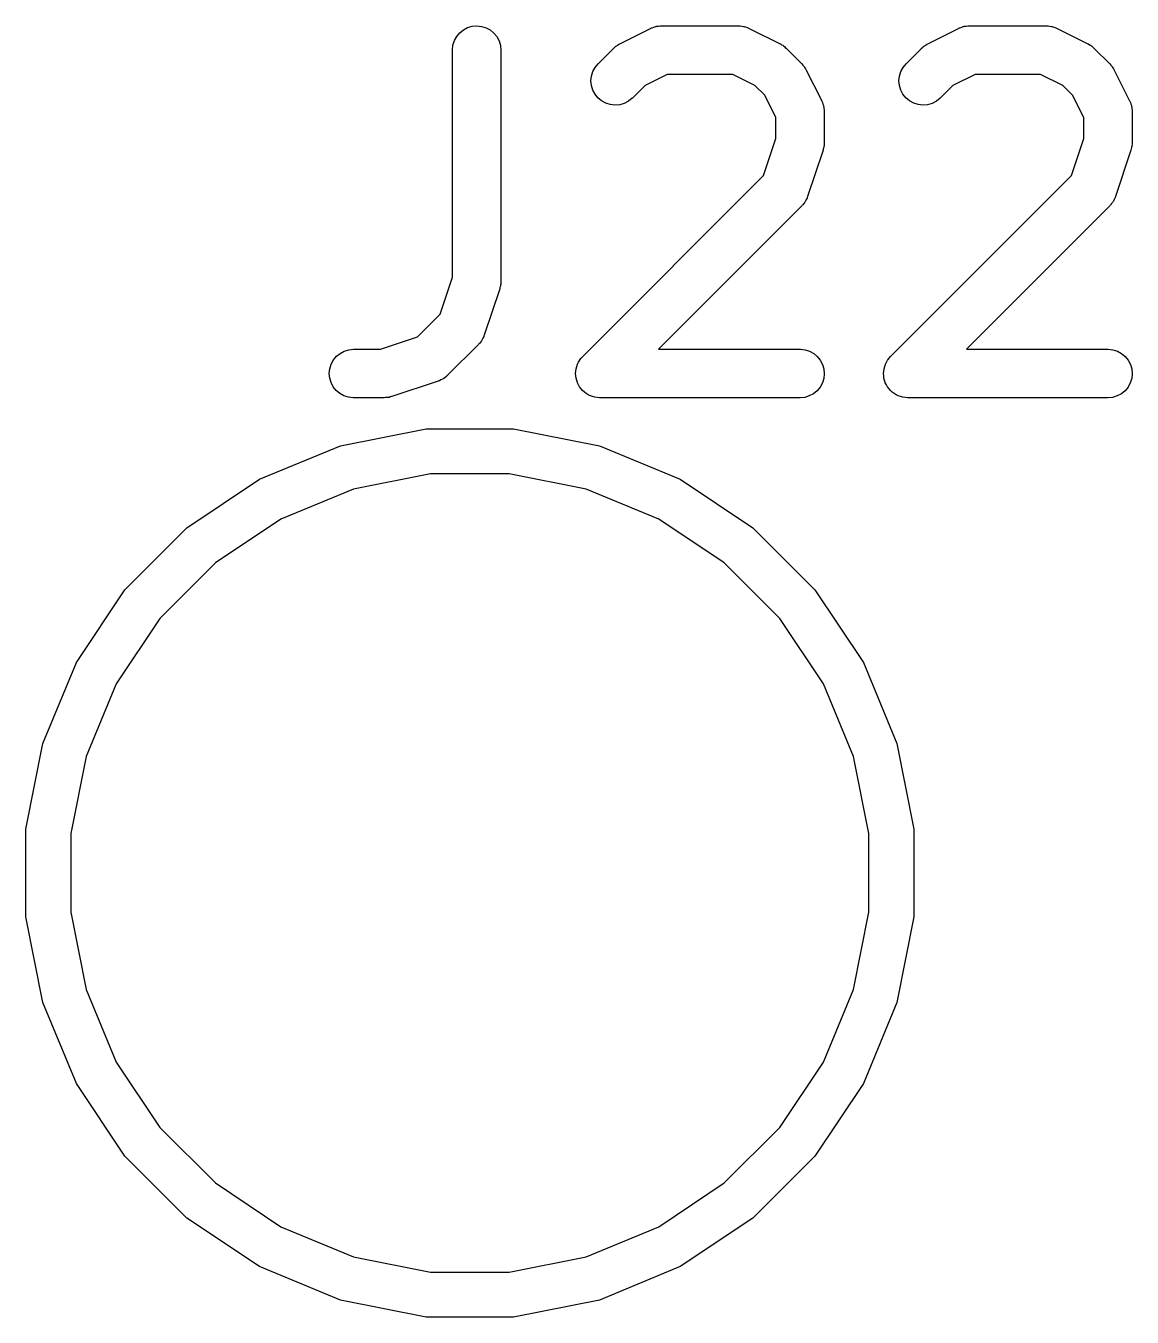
# Model space of a CAD drawing. Extents: x 4.1 to 76.2, y 7.7 to 62.
# Drawn here: x 29.869 to 33.29, y 21.664 to 25.657 of the extents above; entities that cross this region are included whole.
import ezdxf

# ---------------------------------------------------------------- set-up
doc = ezdxf.new("R2010")
doc.units = 0
doc.layers.add('BLACK', color=7, linetype='CONTINUOUS')

msp = doc.modelspace()

# ---------------------------------------------------------------- linework, layer by layer
at = {"layer": 'BLACK', "linetype": 'CONTINUOUS'}
for p, q in [((31.2012, 25.6242), (31.2106, 25.6354)), ((31.2106, 25.6354), (31.222, 25.6446)), ((31.222, 25.6446), (31.235, 25.6514)), ((31.235, 25.6514), (31.249, 25.6555)), ((31.249, 25.6555), (31.2636, 25.6569)), ((31.2636, 25.6569), (31.2781, 25.6553)), ((31.2781, 25.6553), (31.2921, 25.651)), ((31.2921, 25.651), (31.305, 25.644)), ((31.305, 25.644), (31.3163, 25.6347)), ((31.3163, 25.6347), (31.3255, 25.6234)), ((31.7057, 25.6013), (31.8009, 25.6489)), ((31.8009, 25.6489), (31.8019, 25.6494)), ((31.8019, 25.6494), (31.804, 25.6502)), ((31.804, 25.6502), (31.8059, 25.6512)), ((31.8059, 25.6512), (31.8108, 25.6527)), ((31.8108, 25.6527), (31.8156, 25.6544)), ((31.8156, 25.6544), (31.8178, 25.6548)), ((31.8178, 25.6548), (31.8199, 25.6554)), ((31.8199, 25.6554), (31.825, 25.6559)), ((31.825, 25.6559), (31.8301, 25.6567)), ((31.8301, 25.6567), (31.8323, 25.6566)), ((31.8323, 25.6566), (31.8345, 25.6569)), ((31.8345, 25.6569), (32.0726, 25.6569)), ((32.0726, 25.6569), (32.0736, 25.6569)), ((32.0736, 25.6569), (32.0758, 25.6566)), ((32.0758, 25.6566), (32.078, 25.6567)), ((32.078, 25.6567), (32.0831, 25.6558)), ((32.0831, 25.6558), (32.0882, 25.6552)), ((32.0882, 25.6552), (32.0903, 25.6546)), ((32.0903, 25.6546), (32.0925, 25.6542)), ((32.0925, 25.6542), (32.0973, 25.6523)), ((32.0973, 25.6523), (32.1021, 25.6508)), ((32.1021, 25.6508), (32.1041, 25.6497)), ((32.1041, 25.6497), (32.1061, 25.6489)), ((32.1061, 25.6489), (32.2014, 25.6013)), ((32.6581, 25.6013), (32.7533, 25.6489)), ((32.7533, 25.6489), (32.7543, 25.6494)), ((32.7543, 25.6494), (32.7563, 25.6502)), ((32.7563, 25.6502), (32.7583, 25.6512)), ((32.7583, 25.6512), (32.7632, 25.6527)), ((32.7632, 25.6527), (32.768, 25.6544)), ((32.768, 25.6544), (32.7702, 25.6548)), ((32.7702, 25.6548), (32.7723, 25.6554)), ((32.7723, 25.6554), (32.7774, 25.6559)), ((32.7774, 25.6559), (32.7825, 25.6567)), ((32.7825, 25.6567), (32.7847, 25.6566)), ((32.7847, 25.6566), (32.7869, 25.6569)), ((32.7869, 25.6569), (33.025, 25.6569)), ((33.025, 25.6569), (33.026, 25.6569)), ((33.026, 25.6569), (33.0282, 25.6566)), ((33.0282, 25.6566), (33.0304, 25.6567)), ((33.0304, 25.6567), (33.0355, 25.6558)), ((33.0355, 25.6558), (33.0406, 25.6552)), ((33.0406, 25.6552), (33.0427, 25.6546)), ((33.0427, 25.6546), (33.0448, 25.6542)), ((33.0448, 25.6542), (33.0496, 25.6523)), ((33.0496, 25.6523), (33.0545, 25.6508)), ((33.0545, 25.6508), (33.0564, 25.6497)), ((33.0564, 25.6497), (33.0585, 25.6489)), ((33.0585, 25.6489), (33.1537, 25.6013)), ((31.1881, 25.5829), (31.1897, 25.5975)), ((31.1897, 25.5975), (31.1941, 25.6114)), ((31.1941, 25.6114), (31.2012, 25.6242)), ((31.3255, 25.6234), (31.3324, 25.6104)), ((31.3324, 25.6104), (31.3366, 25.5964)), ((31.3366, 25.5964), (31.3381, 25.5819)), ((31.6902, 25.5906), (31.6933, 25.5935)), ((31.6933, 25.5935), (31.696, 25.5952)), ((31.696, 25.5952), (31.6984, 25.5971)), ((31.6984, 25.5971), (31.7021, 25.5991)), ((31.7021, 25.5991), (31.7057, 25.6013)), ((32.2014, 25.6013), (32.2023, 25.6008)), ((32.2023, 25.6008), (32.2058, 25.5986)), ((32.2058, 25.5986), (32.2095, 25.5966)), ((32.2095, 25.5966), (32.212, 25.5946)), ((32.212, 25.5946), (32.2146, 25.5929)), ((32.2146, 25.5929), (32.2176, 25.5899)), ((32.6426, 25.5906), (32.6457, 25.5935)), ((32.6457, 25.5935), (32.6483, 25.5952)), ((32.6483, 25.5952), (32.6508, 25.5971)), ((32.6508, 25.5971), (32.6545, 25.5991)), ((32.6545, 25.5991), (32.6581, 25.6013)), ((33.1537, 25.6013), (33.1547, 25.6008)), ((33.1547, 25.6008), (33.1582, 25.5986)), ((33.1582, 25.5986), (33.1619, 25.5966)), ((33.1619, 25.5966), (33.1643, 25.5946)), ((33.1643, 25.5946), (33.167, 25.5929)), ((33.167, 25.5929), (33.17, 25.5899)), ((31.1881, 25.5819), (31.1881, 25.5829)), ((31.1881, 24.8797), (31.1881, 25.5819)), ((31.3381, 25.5819), (31.3381, 24.8676)), ((31.6386, 25.5397), (31.6862, 25.5873)), ((31.6862, 25.5873), (31.687, 25.588)), ((31.687, 25.588), (31.6902, 25.5906)), ((32.2176, 25.5899), (32.2209, 25.5873)), ((32.2209, 25.5873), (32.2685, 25.5397)), ((32.591, 25.5397), (32.6386, 25.5873)), ((32.6386, 25.5873), (32.6393, 25.588)), ((32.6393, 25.588), (32.6426, 25.5906)), ((33.17, 25.5899), (33.1732, 25.5873)), ((33.1732, 25.5873), (33.2209, 25.5397)), ((31.6181, 25.5014), (31.6224, 25.5154)), ((31.6224, 25.5154), (31.6293, 25.5283)), ((31.6293, 25.5283), (31.6386, 25.5397)), ((32.2685, 25.5397), (32.2692, 25.5389)), ((32.2692, 25.5389), (32.2718, 25.5356)), ((32.2718, 25.5356), (32.2747, 25.5326)), ((32.2747, 25.5326), (32.2764, 25.5299)), ((32.2764, 25.5299), (32.2783, 25.5275)), ((32.2783, 25.5275), (32.2803, 25.5237)), ((32.2803, 25.5237), (32.2825, 25.5202)), ((32.2825, 25.5202), (32.3301, 25.4249)), ((32.5705, 25.5014), (32.5748, 25.5154)), ((32.5748, 25.5154), (32.5817, 25.5283)), ((32.5817, 25.5283), (32.591, 25.5397)), ((33.2209, 25.5397), (33.2216, 25.5389)), ((33.2216, 25.5389), (33.2242, 25.5356)), ((33.2242, 25.5356), (33.2271, 25.5326)), ((33.2271, 25.5326), (33.2288, 25.5299)), ((33.2288, 25.5299), (33.2307, 25.5275)), ((33.2307, 25.5275), (33.2327, 25.5237)), ((33.2327, 25.5237), (33.2349, 25.5202)), ((33.2349, 25.5202), (33.2825, 25.4249)), ((31.6166, 25.4869), (31.6181, 25.5014)), ((31.618, 25.4723), (31.6166, 25.4869)), ((31.6222, 25.4583), (31.618, 25.4723)), ((31.7837, 25.4726), (31.7447, 25.4336)), ((31.8522, 25.5069), (31.7837, 25.4726)), ((32.0549, 25.5069), (31.8522, 25.5069)), ((32.1234, 25.4726), (32.0549, 25.5069)), ((32.1538, 25.4422), (32.1234, 25.4726)), ((32.569, 25.4869), (32.5705, 25.5014)), ((32.5704, 25.4723), (32.569, 25.4869)), ((32.5746, 25.4583), (32.5704, 25.4723)), ((32.7361, 25.4726), (32.697, 25.4336)), ((32.8046, 25.5069), (32.7361, 25.4726)), ((33.0073, 25.5069), (32.8046, 25.5069)), ((33.0758, 25.4726), (33.0073, 25.5069)), ((33.1062, 25.4422), (33.0758, 25.4726)), ((31.629, 25.4453), (31.6222, 25.4583)), ((31.6382, 25.434), (31.629, 25.4453)), ((31.6495, 25.4246), (31.6382, 25.434)), ((31.7439, 25.4329), (31.7325, 25.4237)), ((31.7447, 25.4336), (31.7439, 25.4329)), ((32.1881, 25.3737), (32.1538, 25.4422)), ((32.5814, 25.4453), (32.5746, 25.4583)), ((32.5906, 25.434), (32.5814, 25.4453)), ((32.6019, 25.4246), (32.5906, 25.434)), ((32.6963, 25.4329), (32.6849, 25.4237)), ((32.697, 25.4336), (32.6963, 25.4329)), ((33.1404, 25.3737), (33.1062, 25.4422)), ((31.6623, 25.4176), (31.6495, 25.4246)), ((31.6763, 25.4132), (31.6623, 25.4176)), ((31.6908, 25.4116), (31.6763, 25.4132)), ((31.7054, 25.4129), (31.6908, 25.4116)), ((31.7195, 25.417), (31.7054, 25.4129)), ((31.7325, 25.4237), (31.7195, 25.417)), ((32.3301, 25.4249), (32.3306, 25.424)), ((32.3306, 25.424), (32.3314, 25.4219)), ((32.3314, 25.4219), (32.3324, 25.42)), ((32.3324, 25.42), (32.3339, 25.4151)), ((32.3339, 25.4151), (32.3356, 25.4102)), ((32.3356, 25.4102), (32.336, 25.4081)), ((32.336, 25.4081), (32.3366, 25.406)), ((32.3366, 25.406), (32.3371, 25.4008)), ((32.3371, 25.4008), (32.3379, 25.3958)), ((32.3379, 25.3958), (32.3378, 25.3936)), ((32.3378, 25.3936), (32.3381, 25.3914)), ((32.6147, 25.4176), (32.6019, 25.4246)), ((32.6287, 25.4132), (32.6147, 25.4176)), ((32.6432, 25.4116), (32.6287, 25.4132)), ((32.6578, 25.4129), (32.6432, 25.4116)), ((32.6719, 25.417), (32.6578, 25.4129)), ((32.6849, 25.4237), (32.6719, 25.417)), ((33.2825, 25.4249), (33.283, 25.424)), ((33.283, 25.424), (33.2837, 25.4219)), ((33.2837, 25.4219), (33.2848, 25.42)), ((33.2848, 25.42), (33.2863, 25.4151)), ((33.2863, 25.4151), (33.288, 25.4102)), ((33.288, 25.4102), (33.2884, 25.4081)), ((33.2884, 25.4081), (33.289, 25.406)), ((33.289, 25.406), (33.2895, 25.4008)), ((33.2895, 25.4008), (33.2903, 25.3958)), ((33.2903, 25.3958), (33.2902, 25.3936)), ((33.2902, 25.3936), (33.2904, 25.3914)), ((32.1881, 25.3083), (32.1881, 25.3737)), ((32.3381, 25.3914), (32.3381, 25.2961)), ((33.1404, 25.3083), (33.1404, 25.3737)), ((33.2904, 25.3914), (33.2904, 25.2961)), ((32.1499, 25.1938), (32.1881, 25.3083)), ((32.3351, 25.2765), (32.3342, 25.2724)), ((32.3364, 25.2806), (32.3351, 25.2765)), ((32.3368, 25.2837), (32.3364, 25.2806)), ((32.3375, 25.2867), (32.3368, 25.2837)), ((32.3376, 25.2909), (32.3375, 25.2867)), ((32.338, 25.2951), (32.3376, 25.2909)), ((32.3381, 25.2961), (32.338, 25.2951)), ((33.1023, 25.1938), (33.1404, 25.3083)), ((33.2875, 25.2765), (33.2866, 25.2724)), ((33.2888, 25.2806), (33.2875, 25.2765)), ((33.2891, 25.2837), (33.2888, 25.2806)), ((33.2898, 25.2867), (33.2891, 25.2837)), ((33.29, 25.2909), (33.2898, 25.2867)), ((33.2904, 25.2951), (33.29, 25.2909)), ((33.2904, 25.2961), (33.2904, 25.2951)), ((32.3342, 25.2724), (32.2866, 25.1296)), ((33.2866, 25.2724), (33.239, 25.1296)), ((31.591, 24.6349), (32.1499, 25.1938)), ((32.5434, 24.6349), (33.1023, 25.1938)), ((32.2788, 25.1135), (32.2778, 25.1116)), ((32.2801, 25.1153), (32.2788, 25.1135)), ((32.2823, 25.1199), (32.2801, 25.1153)), ((32.2847, 25.1245), (32.2823, 25.1199)), ((32.2853, 25.1266), (32.2847, 25.1245)), ((32.2863, 25.1286), (32.2853, 25.1266)), ((32.2866, 25.1296), (32.2863, 25.1286)), ((33.2312, 25.1135), (33.2301, 25.1116)), ((33.2325, 25.1153), (33.2312, 25.1135)), ((33.2346, 25.1199), (33.2325, 25.1153)), ((33.2371, 25.1245), (33.2346, 25.1199)), ((33.2377, 25.1266), (33.2371, 25.1245)), ((33.2386, 25.1286), (33.2377, 25.1266)), ((33.239, 25.1296), (33.2386, 25.1286)), ((32.2685, 25.1003), (31.8251, 24.6569)), ((32.2699, 25.102), (32.2685, 25.1003)), ((32.2715, 25.1035), (32.2699, 25.102)), ((32.2745, 25.1076), (32.2715, 25.1035)), ((32.2778, 25.1116), (32.2745, 25.1076)), ((33.2209, 25.1003), (32.7775, 24.6569)), ((33.2223, 25.102), (33.2209, 25.1003)), ((33.2239, 25.1035), (33.2223, 25.102)), ((33.2269, 25.1076), (33.2239, 25.1035)), ((33.2301, 25.1116), (33.2269, 25.1076)), ((31.1499, 24.7652), (31.1881, 24.8797)), ((31.3342, 24.8439), (31.2866, 24.701)), ((31.3351, 24.848), (31.3342, 24.8439)), ((31.3364, 24.852), (31.3351, 24.848)), ((31.3368, 24.8551), (31.3364, 24.852)), ((31.3375, 24.8581), (31.3368, 24.8551)), ((31.3376, 24.8623), (31.3375, 24.8581)), ((31.338, 24.8665), (31.3376, 24.8623)), ((31.3381, 24.8676), (31.338, 24.8665)), ((31.0797, 24.695), (31.1499, 24.7652)), ((30.9652, 24.6569), (31.0797, 24.695)), ((31.2715, 24.6749), (31.2699, 24.6734)), ((31.2745, 24.679), (31.2715, 24.6749)), ((31.2778, 24.683), (31.2745, 24.679)), ((31.2788, 24.6849), (31.2778, 24.683)), ((31.2801, 24.6867), (31.2788, 24.6849)), ((31.2823, 24.6914), (31.2801, 24.6867)), ((31.2847, 24.6959), (31.2823, 24.6914)), ((31.2853, 24.698), (31.2847, 24.6959)), ((31.2863, 24.7), (31.2853, 24.698)), ((31.2866, 24.701), (31.2863, 24.7)), ((30.8199, 24.6238), (30.8293, 24.6351)), ((30.8293, 24.6351), (30.8406, 24.6443)), ((30.8406, 24.6443), (30.8535, 24.6512)), ((30.8535, 24.6512), (30.8675, 24.6554)), ((30.8675, 24.6554), (30.8821, 24.6569)), ((30.8821, 24.6569), (30.9652, 24.6569)), ((31.2685, 24.6717), (31.1732, 24.5764)), ((31.2699, 24.6734), (31.2685, 24.6717)), ((31.5864, 24.6294), (31.591, 24.6349)), ((31.8251, 24.6569), (32.2631, 24.6569)), ((32.2631, 24.6569), (32.2641, 24.6569)), ((32.2641, 24.6569), (32.2786, 24.6552)), ((32.2786, 24.6552), (32.2926, 24.6508)), ((32.2926, 24.6508), (32.3054, 24.6437)), ((32.3054, 24.6437), (32.3166, 24.6343)), ((32.3166, 24.6343), (32.3258, 24.6229)), ((32.5388, 24.6294), (32.5434, 24.6349)), ((32.7775, 24.6569), (33.2154, 24.6569)), ((33.2154, 24.6569), (33.2165, 24.6569)), ((33.2165, 24.6569), (33.231, 24.6552)), ((33.231, 24.6552), (33.245, 24.6508)), ((33.245, 24.6508), (33.2578, 24.6437)), ((33.2578, 24.6437), (33.269, 24.6343)), ((33.269, 24.6343), (33.2782, 24.6229)), ((30.8071, 24.5824), (30.8086, 24.5969)), ((30.8086, 24.5969), (30.813, 24.6109)), ((30.813, 24.6109), (30.8199, 24.6238)), ((31.5698, 24.5895), (31.5705, 24.5967)), ((31.5705, 24.5969), (31.5727, 24.6038)), ((31.5705, 24.5968), (31.5705, 24.5969)), ((31.5705, 24.5967), (31.5705, 24.5968)), ((31.5727, 24.6038), (31.5748, 24.6107)), ((31.5748, 24.6108), (31.5749, 24.6109)), ((31.5748, 24.6107), (31.5748, 24.6108)), ((31.5749, 24.6109), (31.5783, 24.6173)), ((31.5783, 24.6173), (31.5817, 24.6236)), ((31.5817, 24.6236), (31.5818, 24.6237)), ((31.5818, 24.6238), (31.5864, 24.6294)), ((31.5818, 24.6237), (31.5818, 24.6238)), ((32.3258, 24.6229), (32.3326, 24.61)), ((32.3326, 24.61), (32.3367, 24.5959)), ((32.3367, 24.5959), (32.3381, 24.5813)), ((32.5221, 24.5895), (32.5229, 24.5967)), ((32.5229, 24.5969), (32.5251, 24.6038)), ((32.5229, 24.5968), (32.5229, 24.5969)), ((32.5229, 24.5967), (32.5229, 24.5968)), ((32.5251, 24.6038), (32.5271, 24.6107)), ((32.5271, 24.6107), (32.5272, 24.6108)), ((32.5272, 24.6109), (32.5307, 24.6173)), ((32.5272, 24.6108), (32.5272, 24.6109)), ((32.5307, 24.6173), (32.5341, 24.6236)), ((32.5341, 24.6237), (32.5342, 24.6238)), ((32.5341, 24.6236), (32.5341, 24.6237)), ((32.5342, 24.6238), (32.5388, 24.6294)), ((33.2782, 24.6229), (33.285, 24.61)), ((33.285, 24.61), (33.2891, 24.5959)), ((33.2891, 24.5959), (33.2904, 24.5813)), ((30.8084, 24.5678), (30.8071, 24.5824)), ((30.8126, 24.5538), (30.8084, 24.5678)), ((31.1439, 24.5583), (31.0011, 24.5107)), ((31.1459, 24.5592), (31.1439, 24.5583)), ((31.1481, 24.5598), (31.1459, 24.5592)), ((31.1526, 24.5622), (31.1481, 24.5598)), ((31.1573, 24.5643), (31.1526, 24.5622)), ((31.1591, 24.5656), (31.1573, 24.5643)), ((31.161, 24.5666), (31.1591, 24.5656)), ((31.1651, 24.5698), (31.161, 24.5666)), ((31.1692, 24.5727), (31.1651, 24.5698)), ((31.1708, 24.5743), (31.1692, 24.5727)), ((31.1725, 24.5757), (31.1708, 24.5743)), ((31.1732, 24.5764), (31.1725, 24.5757)), ((31.569, 24.5824), (31.5698, 24.5895)), ((31.569, 24.5823), (31.569, 24.5824)), ((31.569, 24.5821), (31.569, 24.5823)), ((31.5697, 24.5749), (31.569, 24.5821)), ((31.5703, 24.5678), (31.5697, 24.5749)), ((31.5704, 24.5677), (31.5703, 24.5678)), ((31.5704, 24.5675), (31.5704, 24.5677)), ((31.5724, 24.5606), (31.5704, 24.5675)), ((31.5745, 24.5538), (31.5724, 24.5606)), ((32.3365, 24.5668), (32.3322, 24.5528)), ((32.3381, 24.5813), (32.3365, 24.5668)), ((32.5214, 24.5824), (32.5221, 24.5895)), ((32.5214, 24.5823), (32.5214, 24.5824)), ((32.5214, 24.5821), (32.5214, 24.5823)), ((32.5221, 24.5749), (32.5214, 24.5821)), ((32.5227, 24.5678), (32.5221, 24.5749)), ((32.5228, 24.5677), (32.5227, 24.5678)), ((32.5228, 24.5675), (32.5228, 24.5677)), ((32.5248, 24.5606), (32.5228, 24.5675)), ((32.5268, 24.5538), (32.5248, 24.5606)), ((33.2889, 24.5668), (33.2846, 24.5528)), ((33.2904, 24.5813), (33.2889, 24.5668)), ((30.8193, 24.5408), (30.8126, 24.5538)), ((30.8285, 24.5294), (30.8193, 24.5408)), ((30.8397, 24.52), (30.8285, 24.5294)), ((30.8526, 24.5129), (30.8397, 24.52)), ((31.5745, 24.5537), (31.5745, 24.5538)), ((31.5746, 24.5535), (31.5745, 24.5537)), ((31.578, 24.547), (31.5746, 24.5535)), ((31.5813, 24.5408), (31.578, 24.547)), ((31.5813, 24.5407), (31.5813, 24.5408)), ((31.5814, 24.5406), (31.5813, 24.5407)), ((31.586, 24.5349), (31.5814, 24.5406)), ((31.5904, 24.5294), (31.586, 24.5349)), ((31.5905, 24.5293), (31.5904, 24.5294)), ((31.5906, 24.5292), (31.5905, 24.5293)), ((31.5961, 24.5246), (31.5906, 24.5292)), ((31.6016, 24.52), (31.5961, 24.5246)), ((31.6018, 24.5199), (31.6016, 24.52)), ((31.6019, 24.5198), (31.6018, 24.5199)), ((31.6082, 24.5164), (31.6019, 24.5198)), ((31.6145, 24.5129), (31.6082, 24.5164)), ((32.3046, 24.5194), (32.2916, 24.5125)), ((32.3159, 24.5286), (32.3046, 24.5194)), ((32.3252, 24.5399), (32.3159, 24.5286)), ((32.3322, 24.5528), (32.3252, 24.5399)), ((32.5269, 24.5537), (32.5268, 24.5538)), ((32.5269, 24.5535), (32.5269, 24.5537)), ((32.5304, 24.547), (32.5269, 24.5535)), ((32.5336, 24.5408), (32.5304, 24.547)), ((32.5337, 24.5407), (32.5336, 24.5408)), ((32.5338, 24.5406), (32.5337, 24.5407)), ((32.5384, 24.5349), (32.5338, 24.5406)), ((32.5428, 24.5294), (32.5384, 24.5349)), ((32.5429, 24.5293), (32.5428, 24.5294)), ((32.543, 24.5292), (32.5429, 24.5293)), ((32.5485, 24.5246), (32.543, 24.5292)), ((32.554, 24.52), (32.5485, 24.5246)), ((32.5541, 24.5199), (32.554, 24.52)), ((32.5542, 24.5198), (32.5541, 24.5199)), ((32.5606, 24.5164), (32.5542, 24.5198)), ((32.5668, 24.5129), (32.5606, 24.5164)), ((33.2569, 24.5194), (33.244, 24.5125)), ((33.2683, 24.5286), (33.2569, 24.5194)), ((33.2776, 24.5399), (33.2683, 24.5286)), ((33.2846, 24.5528), (33.2776, 24.5399)), ((30.8665, 24.5085), (30.8526, 24.5129)), ((30.8811, 24.5069), (30.8665, 24.5085)), ((30.8821, 24.5069), (30.8811, 24.5069)), ((30.9773, 24.5069), (30.8821, 24.5069)), ((30.9815, 24.5073), (30.9773, 24.5069)), ((30.9857, 24.5073), (30.9815, 24.5073)), ((30.9888, 24.508), (30.9857, 24.5073)), ((30.9919, 24.5083), (30.9888, 24.508)), ((30.9959, 24.5095), (30.9919, 24.5083)), ((31.0001, 24.5104), (30.9959, 24.5095)), ((31.0011, 24.5107), (31.0001, 24.5104)), ((31.6146, 24.5129), (31.6145, 24.5129)), ((31.6147, 24.5128), (31.6146, 24.5129)), ((31.6216, 24.5107), (31.6147, 24.5128)), ((31.6284, 24.5085), (31.6216, 24.5107)), ((31.6285, 24.5085), (31.6284, 24.5085)), ((31.6287, 24.5084), (31.6285, 24.5085)), ((31.6358, 24.5077), (31.6287, 24.5084)), ((31.643, 24.5069), (31.6358, 24.5077)), ((31.6432, 24.5069), (31.643, 24.5069)), ((31.644, 24.5069), (31.6432, 24.5069)), ((31.6432, 24.5069), (31.6432, 24.5069)), ((31.6432, 24.5069), (31.6432, 24.5069)), ((32.2631, 24.5069), (31.644, 24.5069)), ((32.2776, 24.5083), (32.2631, 24.5069)), ((32.2916, 24.5125), (32.2776, 24.5083)), ((32.567, 24.5129), (32.5668, 24.5129)), ((32.5671, 24.5128), (32.567, 24.5129)), ((32.574, 24.5107), (32.5671, 24.5128)), ((32.5808, 24.5085), (32.574, 24.5107)), ((32.5809, 24.5085), (32.5808, 24.5085)), ((32.5811, 24.5084), (32.5809, 24.5085)), ((32.5882, 24.5077), (32.5811, 24.5084)), ((32.5953, 24.5069), (32.5882, 24.5077)), ((32.5956, 24.5069), (32.5953, 24.5069)), ((32.5964, 24.5069), (32.5956, 24.5069)), ((32.5956, 24.5069), (32.5956, 24.5069)), ((32.5956, 24.5069), (32.5956, 24.5069)), ((33.2154, 24.5069), (32.5964, 24.5069)), ((33.23, 24.5083), (33.2154, 24.5069)), ((33.244, 24.5125), (33.23, 24.5083)), ((30.8414, 24.3584), (31.1067, 24.4112)), ((31.1067, 24.4112), (31.3773, 24.4112)), ((31.3773, 24.4112), (31.6426, 24.3584)), ((30.5915, 24.2549), (30.8414, 24.3584)), ((31.6426, 24.3584), (31.8925, 24.2549)), ((30.3665, 24.1046), (30.5915, 24.2549)), ((31.1205, 24.2718), (30.882, 24.2244)), ((31.3635, 24.2718), (31.1205, 24.2718)), ((31.602, 24.2244), (31.3635, 24.2718)), ((31.8925, 24.2549), (32.1175, 24.1046)), ((30.882, 24.2244), (30.6575, 24.1314)), ((31.8265, 24.1314), (31.602, 24.2244)), ((30.6575, 24.1314), (30.4554, 23.9963)), ((32.0286, 23.9963), (31.8265, 24.1314)), ((30.1752, 23.9133), (30.3665, 24.1046)), ((32.1175, 24.1046), (32.3088, 23.9133)), ((30.4554, 23.9963), (30.2835, 23.8244)), ((32.2005, 23.8244), (32.0286, 23.9963)), ((30.0249, 23.6883), (30.1752, 23.9133)), ((32.3088, 23.9133), (32.4591, 23.6883)), ((30.2835, 23.8244), (30.1484, 23.6223)), ((32.3356, 23.6223), (32.2005, 23.8244)), ((29.9214, 23.4384), (30.0249, 23.6883)), ((32.4591, 23.6883), (32.5626, 23.4384)), ((30.1484, 23.6223), (30.0554, 23.3978)), ((32.4286, 23.3978), (32.3356, 23.6223)), ((29.8686, 23.1731), (29.9214, 23.4384)), ((32.5626, 23.4384), (32.6154, 23.1731)), ((30.0554, 23.3978), (30.008, 23.1593)), ((32.476, 23.1593), (32.4286, 23.3978)), ((29.8686, 22.9025), (29.8686, 23.1731)), ((30.008, 23.1593), (30.008, 22.9163)), ((32.476, 22.9163), (32.476, 23.1593)), ((32.6154, 23.1731), (32.6154, 22.9025)), ((29.9214, 22.6372), (29.8686, 22.9025)), ((30.008, 22.9163), (30.0554, 22.6778)), ((32.4286, 22.6778), (32.476, 22.9163)), ((32.6154, 22.9025), (32.5626, 22.6372)), ((30.0554, 22.6778), (30.1484, 22.4533)), ((32.3356, 22.4533), (32.4286, 22.6778)), ((30.0249, 22.3873), (29.9214, 22.6372)), ((32.5626, 22.6372), (32.4591, 22.3873)), ((30.1484, 22.4533), (30.2835, 22.2512)), ((32.2005, 22.2512), (32.3356, 22.4533)), ((30.1752, 22.1623), (30.0249, 22.3873)), ((32.4591, 22.3873), (32.3088, 22.1623)), ((30.2835, 22.2512), (30.4554, 22.0793)), ((32.0286, 22.0793), (32.2005, 22.2512)), ((30.3665, 21.971), (30.1752, 22.1623)), ((32.3088, 22.1623), (32.1175, 21.971)), ((30.4554, 22.0793), (30.6575, 21.9442)), ((31.8265, 21.9442), (32.0286, 22.0793)), ((30.5915, 21.8207), (30.3665, 21.971)), ((32.1175, 21.971), (31.8925, 21.8207)), ((30.6575, 21.9442), (30.882, 21.8512)), ((31.602, 21.8512), (31.8265, 21.9442)), ((30.882, 21.8512), (31.1205, 21.8038)), ((31.3635, 21.8038), (31.602, 21.8512)), ((30.8414, 21.7172), (30.5915, 21.8207)), ((31.1205, 21.8038), (31.3635, 21.8038)), ((31.8925, 21.8207), (31.6426, 21.7172)), ((31.1067, 21.6644), (30.8414, 21.7172)), ((31.6426, 21.7172), (31.3773, 21.6644)), ((31.3773, 21.6644), (31.1067, 21.6644))]:
    msp.add_line(p, q, dxfattribs=at)

doc.saveas('drawing.dxf')
